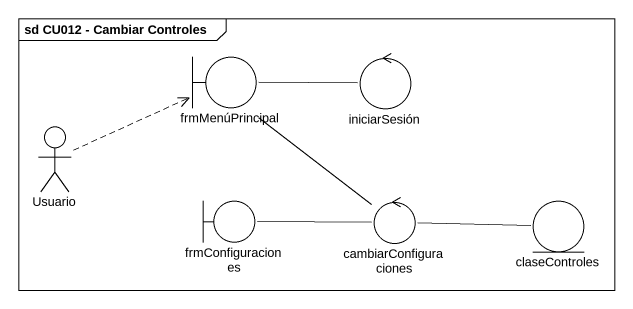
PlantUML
@startuml
mainframe sd CU012 - Cambiar Controles
boundary frmMenúPrincipal
control iniciarSesión
actor Usuario
boundary frmConfiguraciones
control cambiarConfiguraciones
entity claseControles
frmMenúPrincipal -- cambiarConfiguraciones
iniciarSesión -left- frmMenúPrincipal
Usuario .right.> frmMenúPrincipal
cambiarConfiguraciones -left- frmConfiguraciones
cambiarConfiguraciones -right- claseControles
@enduml
